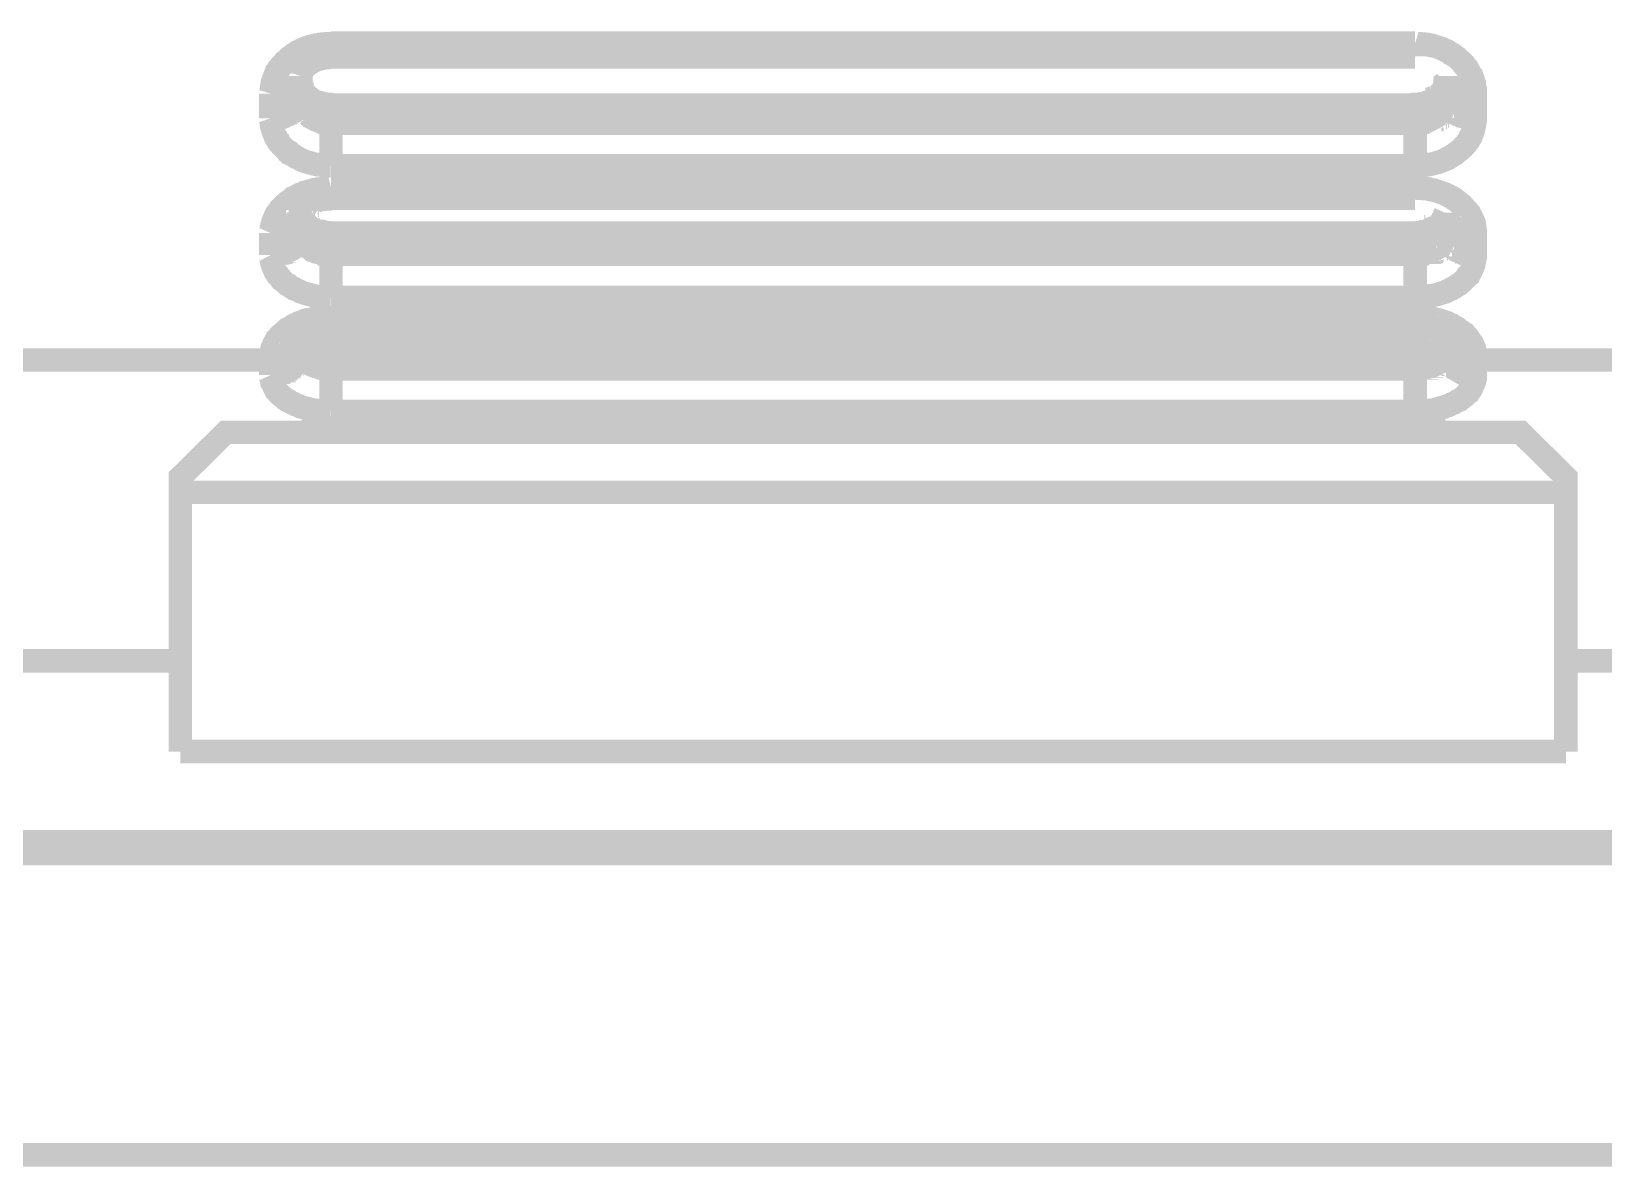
# Model space of a CAD drawing. Extents: x 0.54 to 10.46, y 0.74 to 7.76.
# Drawn here: x 2.2734 to 2.4596, y 4.5209 to 4.6554 of the extents above; entities that cross this region are included whole.
import ezdxf

# ---------------------------------------------------------------- set-up
doc = ezdxf.new("R2010")
doc.units = 0
doc.layers.get('0').update_dxf_attribs({"linetype": 'CONTINUOUS'})

msp = doc.modelspace()

# ---------------------------------------------------------------- linework, layer by layer
at = {"color": 0, "const_width": 0.00278}
for points in [[(2.30171, 4.648), (2.30176, 4.64817), (2.30176, 4.64833), (2.30181, 4.64849), (2.30181, 4.64865), (2.30186, 4.64882), (2.30186, 4.64899), (2.30192, 4.64914), (2.30192, 4.64931), (2.30203, 4.64963), (2.30208, 4.64974), (2.30225, 4.65022), (2.30236, 4.65039), (2.3024, 4.65056), (2.30251, 4.65067), (2.30263, 4.65082), (2.30268, 4.65099), (2.30279, 4.6511), (2.3029, 4.65126), (2.30328, 4.65164), (2.30339, 4.65181), (2.30354, 4.65192), (2.30393, 4.65229), (2.30425, 4.6525), (2.30436, 4.65261), (2.30485, 4.65294), (2.30501, 4.653), (2.30518, 4.6531), (2.30539, 4.65321), (2.30572, 4.65332), (2.30593, 4.65343), (2.3061, 4.65349), (2.30632, 4.65354), (2.30647, 4.6536), (2.30669, 4.65365), (2.30686, 4.65369), (2.30707, 4.65375), (2.30724, 4.65375), (2.30746, 4.65381), (2.30767, 4.65381), (2.30783, 4.65386), (2.30826, 4.65386), (2.30843, 4.65392), (2.30886, 4.65392)], [(2.30886, 4.65397), (2.43728, 4.65397)], [(2.30886, 4.65235), (2.30886, 4.65272), (2.30886, 4.65272), (2.30886, 4.65278), (2.30886, 4.65278), (2.30886, 4.65369), (2.30886, 4.65369), (2.30886, 4.65381), (2.30886, 4.65381), (2.30886, 4.65392)], [(2.43728, 4.65397), (2.43744, 4.65392), (2.43782, 4.65392), (2.43799, 4.65386), (2.43832, 4.65386), (2.43847, 4.65381), (2.43869, 4.65381), (2.43886, 4.65375), (2.43901, 4.65375), (2.43918, 4.65369), (2.43935, 4.65369), (2.44049, 4.65332), (2.44065, 4.65321), (2.44097, 4.6531), (2.44108, 4.653), (2.44125, 4.65294), (2.4414, 4.65283), (2.44151, 4.65272), (2.44168, 4.65267), (2.44185, 4.65256), (2.44194, 4.65246), (2.44206, 4.6524), (2.44222, 4.65229), (2.44265, 4.65186), (2.44282, 4.65175), (2.44303, 4.65153), (2.44308, 4.65136), (2.44342, 4.65104), (2.44347, 4.65088), (2.44358, 4.65076), (2.44362, 4.65067), (2.44374, 4.6505), (2.44379, 4.65039), (2.44385, 4.65022), (2.44396, 4.65012), (2.44401, 4.64996), (2.44407, 4.64985), (2.44413, 4.64968), (2.44417, 4.64958), (2.44422, 4.64942), (2.44422, 4.64925), (2.44428, 4.64914), (2.44428, 4.64899), (2.44433, 4.64887), (2.44433, 4.64854), (2.44439, 4.64844), (2.44439, 4.648)], [(2.43728, 4.6524), (2.43728, 4.65397)], [(2.30528, 4.65007), (2.3055, 4.65076), (2.30604, 4.65136), (2.30692, 4.65192), (2.30811, 4.65224), (2.30886, 4.65229)], [(2.30881, 4.65235), (2.43728, 4.65235)], [(2.30528, 4.65007), (2.30528, 4.6499), (2.30524, 4.6499), (2.30524, 4.64979), (2.30524, 4.64979), (2.30524, 4.64979), (2.30518, 4.64963), (2.30518, 4.64963), (2.30518, 4.64963), (2.30518, 4.64953), (2.30518, 4.64953), (2.30512, 4.64942), (2.30507, 4.64942), (2.30501, 4.64925), (2.30501, 4.64925), (2.30496, 4.64914), (2.3049, 4.64914), (2.30485, 4.64903), (2.30485, 4.64903), (2.30479, 4.64903), (2.30469, 4.64893), (2.30469, 4.64893), (2.30458, 4.64882), (2.30447, 4.64876), (2.30436, 4.64865), (2.30414, 4.64854), (2.3041, 4.64849), (2.30387, 4.64839), (2.30382, 4.64839), (2.3036, 4.64828), (2.3035, 4.64828), (2.30339, 4.64822), (2.30328, 4.64822), (2.30322, 4.64817), (2.30311, 4.64817), (2.30296, 4.64811), (2.3029, 4.64811), (2.30279, 4.64806), (2.30251, 4.64806), (2.3024, 4.648), (2.30171, 4.648)], [(2.30528, 4.65007), (2.30528, 4.64725)], [(2.30886, 4.64665), (2.30875, 4.64665), (2.30865, 4.64671), (2.30838, 4.64671), (2.30826, 4.64675), (2.308, 4.64675), (2.30789, 4.64681), (2.30772, 4.64681), (2.30761, 4.64686), (2.30751, 4.64686), (2.30746, 4.64692), (2.30735, 4.64692), (2.30724, 4.64697), (2.30718, 4.64697), (2.30697, 4.64708), (2.30692, 4.64708), (2.30686, 4.64714), (2.30675, 4.64719), (2.30669, 4.64725), (2.30658, 4.64729), (2.30653, 4.64735), (2.30643, 4.6474), (2.30638, 4.64746), (2.30632, 4.64751), (2.30621, 4.64757), (2.30621, 4.64757), (2.30615, 4.64763), (2.3061, 4.64768), (2.3061, 4.64768), (2.30599, 4.64779), (2.30593, 4.64785), (2.30587, 4.64789), (2.30587, 4.64789), (2.30583, 4.64794), (2.30578, 4.64806), (2.30578, 4.64806), (2.30567, 4.64817), (2.30561, 4.64822), (2.30556, 4.64833), (2.30556, 4.64833), (2.30556, 4.64833), (2.3055, 4.64849), (2.3055, 4.64849), (2.30544, 4.64854), (2.30544, 4.6486), (2.30539, 4.64871), (2.30539, 4.64876), (2.30533, 4.64882), (2.30533, 4.64914), (2.30528, 4.64925), (2.30528, 4.64936)], [(2.43728, 4.64665), (2.43739, 4.64665), (2.43744, 4.64671), (2.43778, 4.64671), (2.43787, 4.64675), (2.43815, 4.64675), (2.43826, 4.64681), (2.43842, 4.64681), (2.43853, 4.64686), (2.43864, 4.64686), (2.43869, 4.64692), (2.43881, 4.64692), (2.43892, 4.64697), (2.43896, 4.64697), (2.43907, 4.64703), (2.43913, 4.64708), (2.43924, 4.64708), (2.43929, 4.64714), (2.4394, 4.64719), (2.43946, 4.64725), (2.43956, 4.64729), (2.43967, 4.6474), (2.43978, 4.64746), (2.43989, 4.64757), (2.43989, 4.64763), (2.44006, 4.64768), (2.44006, 4.64768), (2.44015, 4.64779), (2.44015, 4.64785), (2.44026, 4.64789), (2.44026, 4.64789), (2.44026, 4.64794), (2.44038, 4.64806), (2.44038, 4.64806), (2.44049, 4.64817), (2.44049, 4.64822), (2.44054, 4.64833), (2.44054, 4.64833), (2.44054, 4.64839), (2.44065, 4.64849), (2.44065, 4.64849), (2.44065, 4.64854), (2.44069, 4.6486), (2.44075, 4.64871), (2.44075, 4.64882), (2.44081, 4.64893), (2.44081, 4.64931), (2.44086, 4.64936)], [(2.44086, 4.64725), (2.44086, 4.65007)], [(2.44439, 4.648), (2.44379, 4.648), (2.44374, 4.64806), (2.44347, 4.64806), (2.44336, 4.64811), (2.44319, 4.64811), (2.44314, 4.64817), (2.44299, 4.64817), (2.44287, 4.64822), (2.44271, 4.64822), (2.44265, 4.64828), (2.4426, 4.64828), (2.44249, 4.64833), (2.44243, 4.64833), (2.44233, 4.64839), (2.44233, 4.64839), (2.44222, 4.64844), (2.44222, 4.64844), (2.44217, 4.64849), (2.44206, 4.64849), (2.44206, 4.64849), (2.442, 4.64854), (2.44194, 4.64854), (2.44194, 4.64854), (2.44189, 4.6486), (2.44185, 4.64865), (2.44185, 4.64865), (2.44185, 4.64865), (2.44168, 4.64871), (2.44168, 4.64871), (2.44162, 4.64876), (2.44157, 4.64882), (2.44157, 4.64882), (2.44157, 4.64882), (2.44151, 4.64887), (2.44151, 4.64887), (2.44146, 4.64893), (2.4414, 4.64899), (2.4414, 4.64899), (2.4414, 4.64899), (2.44129, 4.64903), (2.44129, 4.64903), (2.44125, 4.64914), (2.44125, 4.64914), (2.44114, 4.64925), (2.44114, 4.64925), (2.44108, 4.64931), (2.44103, 4.64936), (2.44103, 4.64942), (2.44103, 4.64942), (2.44097, 4.64947), (2.44097, 4.64953), (2.44097, 4.64953), (2.44092, 4.64958), (2.44092, 4.64958), (2.44092, 4.64968), (2.44092, 4.64968), (2.44092, 4.64968), (2.44086, 4.64979), (2.44086, 4.64979), (2.44086, 4.6499), (2.44086, 4.6499), (2.44086, 4.65001), (2.44086, 4.65001)], [(2.30171, 4.64507), (2.30171, 4.648)], [(2.30528, 4.64725), (2.30528, 4.64725), (2.30528, 4.64714), (2.30528, 4.64714), (2.30528, 4.64714), (2.30528, 4.64703), (2.30528, 4.64703), (2.30524, 4.64703), (2.30524, 4.64692), (2.30524, 4.64692), (2.30524, 4.64692), (2.30524, 4.64681), (2.30524, 4.64681), (2.30518, 4.64681), (2.30518, 4.64671), (2.30518, 4.64671), (2.30518, 4.64671), (2.30512, 4.6466), (2.30512, 4.6466), (2.30512, 4.6466), (2.30507, 4.64654), (2.30507, 4.64654), (2.30507, 4.64654), (2.30501, 4.64643), (2.30501, 4.64643), (2.3049, 4.64621), (2.3049, 4.64621), (2.30479, 4.64615), (2.30479, 4.64615), (2.30474, 4.64615), (2.30469, 4.64606), (2.30469, 4.64606), (2.30464, 4.64606), (2.30458, 4.64594), (2.30458, 4.64594), (2.30447, 4.64589), (2.30442, 4.64589), (2.30436, 4.64578), (2.30436, 4.64578), (2.30436, 4.64578), (2.30425, 4.64572), (2.30425, 4.64572), (2.30419, 4.64572), (2.30414, 4.64567), (2.30414, 4.64567), (2.30399, 4.64556), (2.30399, 4.64556), (2.30387, 4.64551), (2.30387, 4.64551), (2.30382, 4.64551), (2.30371, 4.64546), (2.30371, 4.64546), (2.30365, 4.64546), (2.30354, 4.6454), (2.3035, 4.6454), (2.30339, 4.64535), (2.30333, 4.64535), (2.30328, 4.64529), (2.30317, 4.64529), (2.30311, 4.64524), (2.30296, 4.64524), (2.30285, 4.64518), (2.30263, 4.64518), (2.30251, 4.64513), (2.30181, 4.64513), (2.30171, 4.64507)], [(2.30528, 4.64725), (2.30528, 4.64697), (2.30533, 4.64686), (2.30533, 4.64675), (2.30533, 4.64675), (2.30539, 4.64665), (2.30539, 4.64665), (2.30539, 4.64665), (2.30544, 4.64649), (2.30544, 4.64649), (2.30544, 4.64649), (2.30544, 4.64638), (2.30544, 4.64638), (2.30544, 4.64638), (2.3055, 4.64626), (2.3055, 4.64626), (2.3055, 4.64626), (2.30556, 4.64615), (2.30556, 4.64615), (2.30556, 4.64615), (2.30561, 4.64606), (2.30561, 4.64606), (2.30561, 4.64606), (2.30572, 4.64594), (2.30572, 4.64594), (2.30572, 4.64594), (2.30578, 4.64583), (2.30578, 4.64583), (2.30578, 4.64583), (2.30587, 4.64572), (2.30587, 4.64572), (2.30587, 4.64572), (2.30593, 4.64567), (2.30593, 4.64567), (2.30593, 4.64567), (2.30604, 4.64556), (2.30604, 4.64556), (2.30604, 4.64556), (2.30615, 4.64546), (2.30615, 4.64546), (2.30615, 4.64546), (2.30626, 4.64535), (2.30626, 4.64535), (2.30626, 4.64535), (2.30638, 4.64529), (2.30638, 4.64529), (2.30638, 4.64529), (2.30647, 4.64518), (2.30647, 4.64518), (2.30647, 4.64518), (2.30658, 4.64513), (2.30658, 4.64513), (2.30658, 4.64513), (2.30669, 4.64507), (2.30669, 4.64507), (2.30669, 4.64507), (2.30686, 4.64497), (2.30686, 4.64497), (2.30686, 4.64497), (2.30697, 4.64492), (2.30697, 4.64492), (2.30697, 4.64492), (2.30707, 4.64486), (2.30707, 4.64486), (2.30724, 4.64481), (2.30724, 4.64481), (2.30735, 4.64475), (2.30735, 4.64475), (2.30735, 4.64475), (2.30751, 4.64469), (2.30751, 4.64469), (2.30757, 4.64469), (2.30767, 4.64464), (2.30783, 4.64464), (2.30789, 4.64458), (2.30811, 4.64458), (2.30817, 4.64453), (2.30865, 4.64453), (2.30871, 4.64447), (2.30886, 4.64447)], [(2.43728, 4.64447), (2.4375, 4.64447), (2.43761, 4.64453), (2.43804, 4.64453), (2.4381, 4.64458), (2.43826, 4.64458), (2.43832, 4.64464), (2.43847, 4.64464), (2.43853, 4.64469), (2.43864, 4.64469), (2.43864, 4.64469), (2.43875, 4.64475), (2.43875, 4.64475), (2.43875, 4.64475), (2.43892, 4.64481), (2.43892, 4.64481), (2.43892, 4.64481), (2.43901, 4.64486), (2.43901, 4.64486), (2.43901, 4.64492), (2.43918, 4.64492), (2.43918, 4.64492), (2.43918, 4.64497), (2.43929, 4.64497), (2.43929, 4.64497), (2.43929, 4.64501), (2.43946, 4.64507), (2.43946, 4.64507), (2.43946, 4.64507), (2.43956, 4.64513), (2.43956, 4.64513), (2.43956, 4.64518), (2.43967, 4.64518), (2.43967, 4.64518), (2.43967, 4.64524), (2.43978, 4.64529), (2.43978, 4.64529), (2.43978, 4.64535), (2.43989, 4.64535), (2.43989, 4.64535), (2.43989, 4.6454), (2.44, 4.64546), (2.44, 4.64546), (2.44011, 4.64556), (2.44015, 4.64567), (2.44015, 4.64567), (2.44026, 4.64572), (2.44026, 4.64572), (2.44026, 4.64578), (2.44038, 4.64583), (2.44038, 4.64583), (2.44038, 4.64583), (2.44043, 4.64594), (2.44043, 4.64594), (2.44049, 4.64606), (2.44049, 4.64611), (2.4406, 4.64615), (2.4406, 4.64615), (2.44065, 4.64626), (2.44065, 4.64626), (2.44069, 4.64638), (2.44069, 4.64638), (2.44069, 4.64638), (2.44069, 4.64649), (2.44069, 4.64649), (2.44075, 4.64665), (2.44075, 4.64665), (2.44081, 4.64675), (2.44081, 4.64675), (2.44081, 4.64675), (2.44081, 4.64686), (2.44081, 4.64686), (2.44081, 4.64686), (2.44081, 4.64697), (2.44081, 4.64697), (2.44081, 4.64703), (2.44081, 4.64714), (2.44081, 4.64714), (2.44081, 4.64719), (2.44086, 4.64725), (2.44086, 4.64725)], [(2.44439, 4.64513), (2.44385, 4.64513), (2.44374, 4.64518), (2.44347, 4.64518), (2.44336, 4.64524), (2.44314, 4.64524), (2.44303, 4.64529), (2.44293, 4.64529), (2.44282, 4.64535), (2.44271, 4.64535), (2.44265, 4.6454), (2.44254, 4.6454), (2.44222, 4.64556), (2.44217, 4.64556), (2.44194, 4.64567), (2.44185, 4.64578), (2.44162, 4.64589), (2.44157, 4.64594), (2.44151, 4.646), (2.44146, 4.64606), (2.44146, 4.64606), (2.4414, 4.64611), (2.44129, 4.64615), (2.44129, 4.64615), (2.44119, 4.64632), (2.44114, 4.64638), (2.44114, 4.64643), (2.44114, 4.64643), (2.44108, 4.64649), (2.44103, 4.64654), (2.44103, 4.64654), (2.44103, 4.64654), (2.44097, 4.64671), (2.44097, 4.64671), (2.44092, 4.64681), (2.44092, 4.64686), (2.44092, 4.64697), (2.44092, 4.64697), (2.44086, 4.64708), (2.44086, 4.64714), (2.44086, 4.64725), (2.44086, 4.64725)], [(2.44439, 4.648), (2.44439, 4.64507)], [(2.30886, 4.64665), (2.43728, 4.64665)], [(2.30886, 4.64665), (2.30886, 4.64447)], [(2.43728, 4.64665), (2.43728, 4.64447)], [(2.30881, 4.63943), (2.30843, 4.63943), (2.30821, 4.63949), (2.30783, 4.63949), (2.30761, 4.63954), (2.30746, 4.63954), (2.30724, 4.6396), (2.30707, 4.6396), (2.30686, 4.63965), (2.30669, 4.63971), (2.30647, 4.63976), (2.30632, 4.63981), (2.3061, 4.63986), (2.30593, 4.63992), (2.30572, 4.63997), (2.30556, 4.64003), (2.30539, 4.64014), (2.30524, 4.64019), (2.3049, 4.6404), (2.30469, 4.64046), (2.30453, 4.64057), (2.30442, 4.64068), (2.30425, 4.64074), (2.3041, 4.6409), (2.30393, 4.64094), (2.30382, 4.64111), (2.30365, 4.64117), (2.30354, 4.64133), (2.30339, 4.64144), (2.3029, 4.64193), (2.30279, 4.64208), (2.30268, 4.64219), (2.30263, 4.64236), (2.30251, 4.64247), (2.3024, 4.64264), (2.30236, 4.64279), (2.30225, 4.6429), (2.30208, 4.64339), (2.30203, 4.6435), (2.30186, 4.64399), (2.30186, 4.64415), (2.30181, 4.64432), (2.30181, 4.64464), (2.30176, 4.64475), (2.30176, 4.64492), (2.30171, 4.64507)], [(2.30881, 4.63943), (2.30881, 4.6404), (2.30886, 4.64051), (2.30886, 4.64442)], [(2.30886, 4.64447), (2.43728, 4.64447)], [(2.44439, 4.64513), (2.44439, 4.64481), (2.44433, 4.64464), (2.44433, 4.64447), (2.44428, 4.64432), (2.44428, 4.64415), (2.44422, 4.64399), (2.44422, 4.64382), (2.44413, 4.6435), (2.44407, 4.64339), (2.4439, 4.6429), (2.44379, 4.64279), (2.44374, 4.64264), (2.44362, 4.64247), (2.44358, 4.64236), (2.44342, 4.64219), (2.44336, 4.64208), (2.44325, 4.64193), (2.44314, 4.64182), (2.44299, 4.64171), (2.44287, 4.64154), (2.44276, 4.64144), (2.4426, 4.64133), (2.44249, 4.64122), (2.44233, 4.64111), (2.44206, 4.64085), (2.44189, 4.64079), (2.44125, 4.64035), (2.44108, 4.64031), (2.44092, 4.64019), (2.4406, 4.64008), (2.44038, 4.63997), (2.44006, 4.63986), (2.43983, 4.63981), (2.43967, 4.63976), (2.43946, 4.63971), (2.43929, 4.63965), (2.43907, 4.6396), (2.43892, 4.6396), (2.43869, 4.63954), (2.43847, 4.63954), (2.43832, 4.63949), (2.43787, 4.63949), (2.43772, 4.63943), (2.43728, 4.63943)], [(2.43728, 4.63943), (2.43728, 4.64442)], [(2.43728, 4.63943), (2.30886, 4.63943)], [(2.30171, 4.63146), (2.30176, 4.63157), (2.30176, 4.63172), (2.30181, 4.63189), (2.30181, 4.63206), (2.30186, 4.63217), (2.30186, 4.63232), (2.30192, 4.63249), (2.30192, 4.6326), (2.30203, 4.63292), (2.30208, 4.63303), (2.30214, 4.63319), (2.30219, 4.63331), (2.30225, 4.63346), (2.30236, 4.63363), (2.3024, 4.63374), (2.30251, 4.63385), (2.30263, 4.634), (2.30268, 4.63411), (2.30279, 4.63428), (2.3029, 4.63439), (2.30306, 4.6345), (2.30317, 4.63465), (2.30339, 4.63488), (2.30354, 4.63499), (2.30365, 4.6351), (2.30382, 4.63519), (2.30393, 4.63531), (2.30425, 4.63553), (2.30436, 4.63564), (2.30453, 4.63569), (2.30485, 4.6359), (2.30501, 4.63596), (2.30518, 4.63607), (2.30539, 4.63612), (2.30556, 4.63618), (2.30572, 4.63629), (2.30593, 4.63633), (2.3061, 4.63639), (2.30632, 4.63644), (2.30647, 4.6365), (2.30669, 4.63656), (2.30686, 4.63661), (2.30707, 4.63661), (2.30724, 4.63667), (2.30746, 4.63667), (2.30767, 4.63672), (2.30783, 4.63672), (2.30806, 4.63678), (2.30865, 4.63678), (2.30886, 4.63683)], [(2.30886, 4.63683), (2.43728, 4.63683)], [(2.30886, 4.63558), (2.30886, 4.63574), (2.30886, 4.63574), (2.30886, 4.63585), (2.30886, 4.63585), (2.30886, 4.63667), (2.30886, 4.63667), (2.30886, 4.63672), (2.30886, 4.63672), (2.30886, 4.63683)], [(2.43728, 4.63683), (2.43744, 4.63683), (2.43761, 4.63678), (2.43815, 4.63678), (2.43832, 4.63672), (2.43869, 4.63672), (2.43886, 4.63667), (2.43901, 4.63667), (2.43935, 4.63656), (2.43951, 4.63656), (2.44081, 4.63612), (2.44097, 4.63601), (2.44108, 4.63596), (2.44125, 4.6359), (2.4414, 4.63579), (2.44151, 4.63574), (2.44168, 4.63569), (2.44185, 4.63558), (2.44194, 4.63547), (2.44206, 4.63542), (2.44222, 4.63531), (2.44243, 4.6351), (2.44254, 4.63504), (2.44265, 4.63493), (2.44282, 4.63482), (2.44303, 4.6346), (2.44308, 4.6345), (2.44342, 4.63417), (2.44347, 4.63406), (2.44358, 4.63396), (2.44362, 4.63385), (2.44374, 4.63374), (2.44379, 4.63357), (2.44385, 4.63346), (2.44396, 4.63336), (2.44407, 4.63314), (2.44413, 4.63297), (2.44422, 4.63276), (2.44422, 4.6326), (2.44428, 4.63249), (2.44428, 4.63238), (2.44433, 4.63222), (2.44433, 4.632), (2.44439, 4.63183), (2.44439, 4.63146)], [(2.43728, 4.63564), (2.43728, 4.63558), (2.43728, 4.63683)], [(2.30528, 4.6339), (2.30528, 4.63411), (2.30528, 4.63411), (2.30528, 4.63417), (2.30528, 4.63417), (2.30528, 4.63417), (2.30539, 4.63417), (2.30539, 4.63417), (2.30539, 4.63417), (2.30544, 4.63422), (2.30544, 4.63422), (2.30544, 4.63428), (2.30556, 4.63433), (2.30556, 4.63433), (2.30556, 4.63439), (2.30561, 4.63444), (2.30561, 4.63444), (2.30572, 4.6345), (2.30593, 4.63471), (2.30593, 4.63476), (2.30604, 4.63476), (2.30604, 4.63476), (2.30604, 4.63482), (2.30615, 4.63488), (2.30615, 4.63488), (2.30615, 4.63493), (2.30632, 4.63499), (2.30632, 4.63499), (2.30638, 4.63499), (2.30647, 4.63504), (2.30653, 4.6351), (2.30664, 4.6351), (2.30669, 4.63514), (2.30681, 4.63519), (2.30686, 4.63519), (2.30707, 4.63531), (2.30718, 4.63531), (2.30729, 4.63536), (2.30735, 4.63536), (2.30746, 4.63542), (2.30757, 4.63542), (2.30767, 4.63547), (2.30789, 4.63547), (2.308, 4.63553), (2.30865, 4.63553), (2.30875, 4.63558), (2.30886, 4.63558)], [(2.30881, 4.63558), (2.43728, 4.63558)], [(2.30528, 4.6339), (2.30528, 4.63374), (2.30524, 4.63363), (2.30524, 4.63346), (2.30518, 4.6334), (2.30518, 4.63325), (2.30512, 4.63319), (2.30512, 4.63308), (2.30501, 4.63297), (2.30496, 4.63286), (2.30496, 4.63282), (2.3049, 4.63282), (2.30485, 4.63265), (2.30485, 4.63265), (2.30479, 4.63265), (2.30469, 4.63254), (2.30469, 4.63254), (2.30464, 4.63254), (2.30458, 4.63238), (2.30458, 4.63238), (2.30447, 4.63232), (2.30436, 4.63222), (2.30414, 4.63211), (2.3041, 4.63206), (2.30387, 4.63194), (2.30382, 4.63189), (2.3036, 4.63178), (2.3035, 4.63178), (2.30328, 4.63167), (2.30322, 4.63167), (2.30311, 4.63162), (2.30296, 4.63162), (2.3029, 4.63157), (2.30268, 4.63157), (2.30251, 4.63151), (2.30219, 4.63151), (2.30208, 4.63146), (2.30171, 4.63146)], [(2.30528, 4.6339), (2.30528, 4.6314)], [(2.30886, 4.63146), (2.3086, 4.63146), (2.30849, 4.63151), (2.30811, 4.63151), (2.308, 4.63157), (2.30778, 4.63157), (2.30772, 4.63162), (2.30751, 4.63162), (2.30746, 4.63167), (2.30735, 4.63167), (2.30724, 4.63172), (2.30718, 4.63172), (2.30697, 4.63183), (2.30692, 4.63183), (2.30686, 4.63189), (2.30675, 4.63194), (2.30669, 4.63194), (2.30658, 4.632), (2.30653, 4.63206), (2.30643, 4.63211), (2.30638, 4.63217), (2.30632, 4.63222), (2.30621, 4.63222), (2.30621, 4.63222), (2.30615, 4.63226), (2.3061, 4.63232), (2.3061, 4.63232), (2.30599, 4.63243), (2.30593, 4.63249), (2.30587, 4.6326), (2.30587, 4.6326), (2.30587, 4.6326), (2.30578, 4.63271), (2.30578, 4.63271), (2.30567, 4.63282), (2.30561, 4.63286), (2.30556, 4.63292), (2.30556, 4.63292), (2.30556, 4.63292), (2.3055, 4.63308), (2.3055, 4.63308), (2.30544, 4.63314), (2.30544, 4.63319), (2.30544, 4.63319), (2.30539, 4.63331), (2.30533, 4.63336), (2.30533, 4.63346), (2.30533, 4.63346), (2.30533, 4.63357), (2.30528, 4.63374), (2.30528, 4.63374), (2.30528, 4.63385), (2.30528, 4.63385)], [(2.43728, 4.63146), (2.43756, 4.63146), (2.43767, 4.63151), (2.43804, 4.63151), (2.43815, 4.63157), (2.43838, 4.63157), (2.43842, 4.63162), (2.43864, 4.63162), (2.43869, 4.63167), (2.43881, 4.63167), (2.43892, 4.63172), (2.43896, 4.63172), (2.43907, 4.63178), (2.43913, 4.63183), (2.43924, 4.63183), (2.43929, 4.63189), (2.4394, 4.63194), (2.43946, 4.63194), (2.43956, 4.632), (2.43967, 4.63211), (2.43978, 4.63217), (2.43978, 4.63222), (2.43989, 4.63222), (2.43989, 4.63222), (2.43989, 4.63226), (2.44006, 4.63232), (2.44006, 4.63232), (2.44015, 4.63243), (2.44015, 4.63249), (2.44026, 4.6326), (2.44026, 4.6326), (2.44026, 4.6326), (2.44038, 4.63271), (2.44038, 4.63271), (2.44049, 4.63282), (2.44054, 4.63292), (2.44054, 4.63297), (2.44065, 4.63308), (2.44065, 4.63308), (2.44065, 4.63308), (2.44069, 4.63319), (2.44069, 4.63319), (2.44069, 4.63325), (2.44075, 4.63331), (2.44075, 4.63331), (2.44081, 4.63346), (2.44081, 4.63374), (2.44081, 4.63374), (2.44086, 4.63385), (2.44086, 4.63385)], [(2.44086, 4.6314), (2.44086, 4.6339)], [(2.44439, 4.63146), (2.44417, 4.63146), (2.44407, 4.63151), (2.44362, 4.63151), (2.44358, 4.63157), (2.44331, 4.63157), (2.44319, 4.63162), (2.44303, 4.63162), (2.44299, 4.63167), (2.44287, 4.63167), (2.44282, 4.63172), (2.44271, 4.63172), (2.4426, 4.63183), (2.44249, 4.63183), (2.44243, 4.63189), (2.44233, 4.63189), (2.44228, 4.63194), (2.44222, 4.632), (2.44222, 4.632), (2.44222, 4.632), (2.44206, 4.63206), (2.44206, 4.63206), (2.442, 4.63211), (2.44194, 4.63211), (2.44194, 4.63211), (2.44185, 4.63222), (2.44179, 4.63226), (2.44168, 4.63232), (2.44168, 4.63232), (2.44157, 4.63238), (2.44151, 4.63243), (2.44151, 4.63249), (2.44151, 4.63249), (2.44146, 4.63254), (2.4414, 4.6326), (2.4414, 4.6326), (2.44135, 4.63265), (2.44129, 4.63271), (2.44129, 4.63271), (2.44125, 4.63282), (2.44119, 4.63286), (2.44114, 4.63292), (2.44114, 4.63292), (2.44108, 4.63303), (2.44103, 4.63308), (2.44103, 4.63314), (2.44103, 4.63314), (2.44097, 4.63319), (2.44097, 4.63325), (2.44097, 4.63325), (2.44097, 4.63325), (2.44092, 4.63336), (2.44092, 4.63336), (2.44092, 4.63336), (2.44092, 4.63346), (2.44092, 4.63346), (2.44092, 4.63346), (2.44086, 4.63357), (2.44086, 4.63357), (2.44086, 4.63363), (2.44086, 4.63374), (2.44086, 4.63374), (2.44086, 4.63385)], [(2.30171, 4.62885), (2.30171, 4.63146)], [(2.30528, 4.6314), (2.30528, 4.6314), (2.30528, 4.63124), (2.30528, 4.63124), (2.30528, 4.63113), (2.30524, 4.63113), (2.30524, 4.63103), (2.30524, 4.63103), (2.30524, 4.63103), (2.30524, 4.63092), (2.30524, 4.63092), (2.30518, 4.63092), (2.30518, 4.63075), (2.30518, 4.63075), (2.30512, 4.63064), (2.30512, 4.63064), (2.30507, 4.63053), (2.30507, 4.63053), (2.30507, 4.63053), (2.30501, 4.63043), (2.30501, 4.63043), (2.30496, 4.63032), (2.3049, 4.63032), (2.3049, 4.63021), (2.3049, 4.63021), (2.30485, 4.63021), (2.30479, 4.6301), (2.30479, 4.6301), (2.30469, 4.62999), (2.30464, 4.62999), (2.30458, 4.62989), (2.30458, 4.62989), (2.30453, 4.62989), (2.30447, 4.62978), (2.30447, 4.62978), (2.30442, 4.62978), (2.30436, 4.62967), (2.30436, 4.62967), (2.30436, 4.62967), (2.30425, 4.62961), (2.30425, 4.62961), (2.30414, 4.6295), (2.30399, 4.62944), (2.30393, 4.62944), (2.30387, 4.62935), (2.30387, 4.62935), (2.30382, 4.62935), (2.30371, 4.62929), (2.30371, 4.62929), (2.30365, 4.62929), (2.30354, 4.62924), (2.3035, 4.62918), (2.30339, 4.62918), (2.30333, 4.62912), (2.30328, 4.62912), (2.30317, 4.62907), (2.30311, 4.62907), (2.303, 4.62901), (2.30285, 4.62901), (2.30274, 4.62896), (2.30263, 4.62896), (2.30251, 4.6289), (2.30208, 4.6289), (2.30197, 4.62885), (2.30171, 4.62885)], [(2.30528, 4.6314), (2.30528, 4.63124), (2.30528, 4.63124), (2.30528, 4.63113), (2.30528, 4.63113), (2.30533, 4.63103), (2.30533, 4.63103), (2.30533, 4.63097), (2.30533, 4.63097), (2.30533, 4.63097), (2.30539, 4.63086), (2.30539, 4.63086), (2.30539, 4.63086), (2.30544, 4.63069), (2.30544, 4.63069), (2.30544, 4.63069), (2.30544, 4.63064), (2.30544, 4.63064), (2.30544, 4.63064), (2.3055, 4.63053), (2.3055, 4.63053), (2.3055, 4.63053), (2.30556, 4.63043), (2.30556, 4.63043), (2.30556, 4.63043), (2.30561, 4.63032), (2.30561, 4.63032), (2.30561, 4.63032), (2.30572, 4.63021), (2.30572, 4.63021), (2.30572, 4.63021), (2.30578, 4.6301), (2.30578, 4.6301), (2.30578, 4.6301), (2.30587, 4.63004), (2.30587, 4.63004), (2.30587, 4.63004), (2.30593, 4.62993), (2.30593, 4.62993), (2.30593, 4.62993), (2.30604, 4.62989), (2.30604, 4.62989), (2.30604, 4.62989), (2.30615, 4.62978), (2.30615, 4.62978), (2.30615, 4.62978), (2.30626, 4.62972), (2.30626, 4.62972), (2.30626, 4.62972), (2.30638, 4.62967), (2.30638, 4.62967), (2.30638, 4.62967), (2.30647, 4.62956), (2.30647, 4.62956), (2.30647, 4.62956), (2.30658, 4.6295), (2.30658, 4.6295), (2.30669, 4.62939), (2.30669, 4.62939), (2.30686, 4.62935), (2.30686, 4.62935), (2.30686, 4.62935), (2.30697, 4.62929), (2.30697, 4.62929), (2.30697, 4.62929), (2.30707, 4.62924), (2.30707, 4.62924), (2.30707, 4.62924), (2.30724, 4.62924), (2.30724, 4.62924), (2.30724, 4.62924), (2.30735, 4.62918), (2.30735, 4.62918), (2.30735, 4.62918), (2.30751, 4.62912), (2.30751, 4.62912), (2.30757, 4.62912), (2.30767, 4.62907), (2.30783, 4.62907), (2.30789, 4.62901), (2.30811, 4.62901), (2.30817, 4.62896), (2.30886, 4.62896)], [(2.30886, 4.63146), (2.43728, 4.63146)], [(2.30886, 4.63146), (2.30886, 4.62896)], [(2.43728, 4.63146), (2.43728, 4.62896)], [(2.43728, 4.62896), (2.43793, 4.62896), (2.43804, 4.62901), (2.43826, 4.62901), (2.43832, 4.62907), (2.43853, 4.62907), (2.43864, 4.62912), (2.43864, 4.62912), (2.43875, 4.62918), (2.43875, 4.62918), (2.43875, 4.62918), (2.43892, 4.62918), (2.43892, 4.62918), (2.43892, 4.62924), (2.43901, 4.62924), (2.43901, 4.62924), (2.43901, 4.62929), (2.43918, 4.62929), (2.43918, 4.62929), (2.43918, 4.62935), (2.43929, 4.62935), (2.43929, 4.62935), (2.43929, 4.62939), (2.43946, 4.62944), (2.43946, 4.62944), (2.43956, 4.6295), (2.43956, 4.6295), (2.43967, 4.62956), (2.43967, 4.62956), (2.43967, 4.62961), (2.43978, 4.62961), (2.43978, 4.62961), (2.43978, 4.62967), (2.43989, 4.62972), (2.43989, 4.62972), (2.43989, 4.62972), (2.44, 4.62978), (2.44, 4.62978), (2.44, 4.62983), (2.44011, 4.62989), (2.44011, 4.62989), (2.44015, 4.62993), (2.44015, 4.62999), (2.44026, 4.63004), (2.44026, 4.63004), (2.44026, 4.6301), (2.44038, 4.6301), (2.44038, 4.6301), (2.44038, 4.6301), (2.44043, 4.63021), (2.44043, 4.63021), (2.44049, 4.63032), (2.44049, 4.63037), (2.4406, 4.63043), (2.4406, 4.63043), (2.4406, 4.63043), (2.44065, 4.63053), (2.44065, 4.63053), (2.44065, 4.63053), (2.44069, 4.63064), (2.44069, 4.63064), (2.44069, 4.63064), (2.44069, 4.63069), (2.44069, 4.63069), (2.44075, 4.63081), (2.44075, 4.63081), (2.44081, 4.63092), (2.44081, 4.63092), (2.44081, 4.63092), (2.44081, 4.63103), (2.44081, 4.63103), (2.44081, 4.63103), (2.44081, 4.63113), (2.44081, 4.63113), (2.44081, 4.63113), (2.44081, 4.63124), (2.44081, 4.63124), (2.44081, 4.63129), (2.44086, 4.63135), (2.44086, 4.63135)], [(2.44439, 4.62885), (2.44428, 4.6289), (2.44385, 4.6289), (2.44374, 4.62896), (2.44347, 4.62896), (2.44336, 4.62901), (2.44314, 4.62901), (2.44303, 4.62907), (2.44293, 4.62907), (2.44271, 4.62918), (2.44265, 4.62924), (2.44254, 4.62924), (2.44222, 4.62939), (2.44217, 4.62944), (2.44194, 4.62956), (2.44185, 4.62967), (2.44162, 4.62978), (2.44157, 4.62989), (2.44146, 4.62999), (2.4414, 4.63004), (2.44129, 4.6301), (2.44129, 4.6301), (2.44125, 4.63015), (2.44119, 4.63026), (2.44119, 4.63026), (2.44114, 4.63037), (2.44114, 4.63043), (2.44108, 4.63049), (2.44103, 4.63058), (2.44103, 4.63064), (2.44097, 4.63069), (2.44097, 4.63081), (2.44092, 4.63086), (2.44092, 4.63108), (2.44086, 4.63113), (2.44086, 4.63135)], [(2.44439, 4.63146), (2.44439, 4.62885)], [(2.30881, 4.62386), (2.30806, 4.62386), (2.30783, 4.62392), (2.30746, 4.62392), (2.30724, 4.62397), (2.30707, 4.62397), (2.30686, 4.62403), (2.30669, 4.62408), (2.30647, 4.62414), (2.30632, 4.62418), (2.3061, 4.62424), (2.30593, 4.62429), (2.30572, 4.62435), (2.30524, 4.62451), (2.30507, 4.62462), (2.3049, 4.62468), (2.30469, 4.62478), (2.30453, 4.62483), (2.30442, 4.62494), (2.30425, 4.625), (2.30393, 4.62522), (2.30382, 4.62532), (2.30365, 4.62538), (2.30354, 4.62549), (2.30339, 4.6256), (2.30317, 4.62582), (2.303, 4.62592), (2.3029, 4.62608), (2.30268, 4.62631), (2.30263, 4.62642), (2.30251, 4.62651), (2.3024, 4.62668), (2.30236, 4.62679), (2.30225, 4.6269), (2.30219, 4.62706), (2.30214, 4.62717), (2.30208, 4.62733), (2.30203, 4.62744), (2.30197, 4.62761), (2.30192, 4.62771), (2.30186, 4.62788), (2.30186, 4.62799), (2.30181, 4.62815), (2.30181, 4.62842), (2.30176, 4.62858), (2.30176, 4.62875), (2.30171, 4.62885)], [(2.30881, 4.62386), (2.30881, 4.62386), (2.30881, 4.62397), (2.30881, 4.62397), (2.30881, 4.62472), (2.30886, 4.62483), (2.30886, 4.62896)], [(2.30886, 4.62896), (2.43728, 4.62896)], [(2.44439, 4.62885), (2.44439, 4.62858), (2.44433, 4.62842), (2.44433, 4.62831), (2.44428, 4.62815), (2.44428, 4.62804), (2.44422, 4.62788), (2.44422, 4.62771), (2.44413, 4.6275), (2.44401, 4.62717), (2.4439, 4.62696), (2.44379, 4.62679), (2.44374, 4.62668), (2.44362, 4.62657), (2.44358, 4.62642), (2.44342, 4.62631), (2.44336, 4.62619), (2.44276, 4.6256), (2.4426, 4.62549), (2.44249, 4.62538), (2.44233, 4.62532), (2.44217, 4.62522), (2.44206, 4.62511), (2.44189, 4.625), (2.44174, 4.62494), (2.44157, 4.62483), (2.4414, 4.62478), (2.44125, 4.62468), (2.44108, 4.62462), (2.44092, 4.62451), (2.4406, 4.6244), (2.44038, 4.62435), (2.44006, 4.62424), (2.43983, 4.62418), (2.43967, 4.62414), (2.43946, 4.62408), (2.43929, 4.62403), (2.43907, 4.62403), (2.43892, 4.62397), (2.43869, 4.62392), (2.43832, 4.62392), (2.4381, 4.62386), (2.43728, 4.62386)], [(2.43728, 4.62386), (2.43728, 4.62847), (2.43728, 4.62847), (2.43728, 4.62858), (2.43728, 4.62858), (2.43728, 4.62885)], [(2.43728, 4.62386), (2.30886, 4.62386)], [(2.30171, 4.61686), (2.30176, 4.61697), (2.30176, 4.61714), (2.30181, 4.61724), (2.30181, 4.61735), (2.30186, 4.61751), (2.30186, 4.61762), (2.30192, 4.61774), (2.30192, 4.61789), (2.30203, 4.61811), (2.30208, 4.61828), (2.30225, 4.6186), (2.30236, 4.61876), (2.3024, 4.61887), (2.30263, 4.61908), (2.30268, 4.61919), (2.3029, 4.61942), (2.30306, 4.61951), (2.30339, 4.61985), (2.30354, 4.61996), (2.30365, 4.62007), (2.30382, 4.62011), (2.30393, 4.62022), (2.3041, 4.62033), (2.30425, 4.62039), (2.30436, 4.6205), (2.30453, 4.62056), (2.30469, 4.62067), (2.30485, 4.62071), (2.30501, 4.62082), (2.30518, 4.62088), (2.30539, 4.62093), (2.30556, 4.62099), (2.30572, 4.6211), (2.30593, 4.62115), (2.3061, 4.62121), (2.30632, 4.62121), (2.30647, 4.62125), (2.30669, 4.62131), (2.30686, 4.62131), (2.30707, 4.62136), (2.30724, 4.62142), (2.30767, 4.62142), (2.30783, 4.62147), (2.30806, 4.62147), (2.30826, 4.62153), (2.30886, 4.62153)], [(2.30886, 4.62153), (2.43728, 4.62153)], [(2.30886, 4.62067), (2.30886, 4.62067), (2.30886, 4.62071), (2.30886, 4.62071), (2.30886, 4.62142), (2.30886, 4.62142), (2.30886, 4.62153), (2.30886, 4.62153)], [(2.43728, 4.62153), (2.43782, 4.62153), (2.43799, 4.62147), (2.43847, 4.62147), (2.43869, 4.62142), (2.43886, 4.62142), (2.43901, 4.62136), (2.43918, 4.62136), (2.43935, 4.62131), (2.43951, 4.62131), (2.43983, 4.62121), (2.44, 4.62121), (2.44097, 4.62088), (2.44108, 4.62076), (2.4414, 4.62067), (2.44151, 4.62061), (2.44168, 4.62056), (2.44185, 4.62044), (2.44194, 4.62039), (2.44206, 4.62028), (2.44222, 4.62022), (2.44233, 4.62011), (2.44243, 4.62007), (2.44254, 4.61996), (2.44265, 4.6199), (2.44282, 4.61979), (2.44293, 4.61968), (2.44303, 4.61963), (2.44308, 4.61951), (2.44319, 4.61942), (2.44331, 4.61936), (2.44342, 4.61925), (2.44347, 4.61914), (2.44358, 4.61903), (2.44362, 4.61893), (2.44374, 4.61882), (2.44385, 4.6186), (2.44396, 4.61849), (2.44401, 4.61838), (2.44407, 4.61833), (2.44422, 4.618), (2.44422, 4.61789), (2.44428, 4.61778), (2.44428, 4.61768), (2.44433, 4.61757), (2.44433, 4.61729), (2.44439, 4.61719), (2.44439, 4.61686)], [(2.43728, 4.62067), (2.43728, 4.62153)], [(2.30528, 4.61963), (2.30528, 4.61947), (2.30524, 4.61936), (2.30524, 4.61919), (2.30518, 4.61908), (2.30518, 4.61893), (2.30512, 4.61882), (2.30512, 4.61876), (2.30507, 4.61865), (2.30501, 4.6186), (2.30496, 4.61849), (2.30496, 4.61838), (2.3049, 4.61833), (2.30485, 4.61822), (2.30479, 4.61817), (2.30469, 4.61811), (2.30464, 4.618), (2.30458, 4.61794), (2.30447, 4.61789), (2.30442, 4.61778), (2.30436, 4.61774), (2.30414, 4.61762), (2.3041, 4.61757), (2.30387, 4.61746), (2.30382, 4.6174), (2.30328, 4.61714), (2.30322, 4.61708), (2.30311, 4.61708), (2.30296, 4.61703), (2.3029, 4.61703), (2.30279, 4.61697), (2.30251, 4.61697), (2.3024, 4.61692), (2.30208, 4.61692), (2.30197, 4.61686), (2.30171, 4.61686)], [(2.30528, 4.61947), (2.30528, 4.61947), (2.30533, 4.61951), (2.30533, 4.61951), (2.30533, 4.61957), (2.30544, 4.61963), (2.30544, 4.61963), (2.30544, 4.61963), (2.30556, 4.61968), (2.30556, 4.61968), (2.30556, 4.61968), (2.30561, 4.61974), (2.30561, 4.61974), (2.30561, 4.61979), (2.30572, 4.61985), (2.30572, 4.61985), (2.30572, 4.61985), (2.30587, 4.6199), (2.30587, 4.6199), (2.30587, 4.61996), (2.30599, 4.61996), (2.30599, 4.61996), (2.30599, 4.62001), (2.30615, 4.62007), (2.30615, 4.62007), (2.30621, 4.62011), (2.30632, 4.62011), (2.30643, 4.62022), (2.30653, 4.62022), (2.30664, 4.62028), (2.30675, 4.62028), (2.30681, 4.62033), (2.30692, 4.62033), (2.30701, 4.62039), (2.30713, 4.62039), (2.30724, 4.62044), (2.30735, 4.62044), (2.30746, 4.6205), (2.30757, 4.6205), (2.30761, 4.62056), (2.308, 4.62056), (2.30811, 4.62061), (2.30865, 4.62061), (2.30875, 4.62067), (2.31017, 4.62067)], [(2.30886, 4.61822), (2.30838, 4.61822), (2.30826, 4.61828), (2.30789, 4.61828), (2.30778, 4.61833), (2.30761, 4.61833), (2.30751, 4.61838), (2.30735, 4.61838), (2.30724, 4.61843), (2.30718, 4.61843), (2.30707, 4.61849), (2.30697, 4.61849), (2.30692, 4.61854), (2.30686, 4.61854), (2.30675, 4.6186), (2.30669, 4.61865), (2.30658, 4.61865), (2.30653, 4.61871), (2.30643, 4.61876), (2.30638, 4.61876), (2.30632, 4.61882), (2.30621, 4.61887), (2.30621, 4.61887), (2.30615, 4.61893), (2.3061, 4.61897), (2.3061, 4.61897), (2.30599, 4.61903), (2.30593, 4.61908), (2.30587, 4.61914), (2.30587, 4.61914), (2.30583, 4.61919), (2.30578, 4.61925), (2.30578, 4.61925), (2.30572, 4.61931), (2.30567, 4.61936), (2.30567, 4.61936), (2.30561, 4.61942), (2.30556, 4.61947), (2.30556, 4.61947), (2.30556, 4.61947), (2.3055, 4.61957), (2.3055, 4.61957), (2.30544, 4.61963), (2.30544, 4.61968), (2.30544, 4.61968), (2.30539, 4.61974), (2.30539, 4.61979), (2.30539, 4.61979), (2.30533, 4.61985), (2.30533, 4.6199), (2.30533, 4.6199), (2.30533, 4.6199), (2.30533, 4.62001), (2.30533, 4.62001), (2.30533, 4.62007), (2.30528, 4.62017), (2.30528, 4.62017), (2.30528, 4.62028)], [(2.30528, 4.61963), (2.30528, 4.61746)], [(2.30881, 4.62067), (2.43728, 4.62067)], [(2.43728, 4.62056), (2.43853, 4.62056), (2.43864, 4.6205), (2.43875, 4.6205), (2.43886, 4.62044), (2.43907, 4.62044), (2.43913, 4.62039), (2.43924, 4.62039), (2.43935, 4.62033), (2.4394, 4.62028), (2.43951, 4.62028), (2.43961, 4.62022), (2.43967, 4.62022), (2.43972, 4.62017), (2.43983, 4.62011), (2.43989, 4.62011), (2.44011, 4.62001), (2.44011, 4.62001), (2.44021, 4.61996), (2.44021, 4.61996), (2.44021, 4.61996), (2.44038, 4.61985), (2.44038, 4.61985), (2.44049, 4.61979), (2.44049, 4.61979), (2.44054, 4.61974), (2.44054, 4.61974), (2.44065, 4.61963), (2.44065, 4.61963), (2.44075, 4.61957), (2.44075, 4.61957), (2.44081, 4.61947), (2.44081, 4.61947), (2.44086, 4.61942), (2.44086, 4.61942)], [(2.43728, 4.61822), (2.43778, 4.61822), (2.43787, 4.61828), (2.43826, 4.61828), (2.43838, 4.61833), (2.43853, 4.61833), (2.43864, 4.61838), (2.43881, 4.61838), (2.43892, 4.61843), (2.43896, 4.61843), (2.43907, 4.61849), (2.43913, 4.61849), (2.43924, 4.61854), (2.43929, 4.61854), (2.4394, 4.6186), (2.43946, 4.61865), (2.43956, 4.61865), (2.43967, 4.61876), (2.43978, 4.61876), (2.43989, 4.61887), (2.43989, 4.61893), (2.44006, 4.61897), (2.44006, 4.61897), (2.44015, 4.61903), (2.44026, 4.61914), (2.44026, 4.61919), (2.44038, 4.61925), (2.44038, 4.61925), (2.44038, 4.61931), (2.44049, 4.61936), (2.44049, 4.61936), (2.44054, 4.61947), (2.44065, 4.61957), (2.44065, 4.61957), (2.44069, 4.61968), (2.44069, 4.61968), (2.44069, 4.61974), (2.44075, 4.61979), (2.44075, 4.61979), (2.44081, 4.6199), (2.44081, 4.6199), (2.44081, 4.62001), (2.44081, 4.62001), (2.44081, 4.62007), (2.44081, 4.62017), (2.44081, 4.62017), (2.44086, 4.62028)], [(2.44086, 4.61746), (2.44086, 4.61963)], [(2.44439, 4.61686), (2.44417, 4.61686), (2.44407, 4.61692), (2.44374, 4.61692), (2.44362, 4.61697), (2.44347, 4.61697), (2.44336, 4.61703), (2.44319, 4.61703), (2.44314, 4.61708), (2.44303, 4.61708), (2.44299, 4.61714), (2.44287, 4.61714), (2.44282, 4.61719), (2.44271, 4.61719), (2.44265, 4.61724), (2.4426, 4.61724), (2.44249, 4.61729), (2.44243, 4.61735), (2.44233, 4.61735), (2.44228, 4.6174), (2.44222, 4.61746), (2.44222, 4.61746), (2.44217, 4.61751), (2.44206, 4.61757), (2.44206, 4.61757), (2.44206, 4.61757), (2.44194, 4.61762), (2.44194, 4.61762), (2.44185, 4.61774), (2.44179, 4.61778), (2.44168, 4.61783), (2.44168, 4.61783), (2.44162, 4.61789), (2.44157, 4.61794), (2.44157, 4.61794), (2.44151, 4.618), (2.44151, 4.61806), (2.44151, 4.61806), (2.44146, 4.61811), (2.4414, 4.61817), (2.4414, 4.61817), (2.44135, 4.61822), (2.44129, 4.61828), (2.44129, 4.61828), (2.44125, 4.61833), (2.44125, 4.61838), (2.44125, 4.61838), (2.44119, 4.61843), (2.44114, 4.61849), (2.44114, 4.61849), (2.44114, 4.61849), (2.44108, 4.61865), (2.44108, 4.61865), (2.44103, 4.61871), (2.44103, 4.61876), (2.44103, 4.61876), (2.44097, 4.61882), (2.44097, 4.61887), (2.44097, 4.61887), (2.44092, 4.61903), (2.44092, 4.61903), (2.44092, 4.61914), (2.44092, 4.61914), (2.44092, 4.61919), (2.44086, 4.61931), (2.44086, 4.61931), (2.44086, 4.61957)], [(2.30528, 4.61746), (2.30528, 4.61746), (2.30528, 4.61729), (2.30528, 4.61729), (2.30528, 4.61729), (2.30528, 4.61719), (2.30528, 4.61719), (2.30524, 4.61719), (2.30524, 4.61703), (2.30524, 4.61703), (2.30524, 4.61692), (2.30518, 4.61692), (2.30518, 4.61675), (2.30518, 4.61675), (2.30518, 4.61675), (2.30512, 4.61664), (2.30512, 4.61664), (2.30507, 4.61649), (2.30507, 4.61649), (2.30501, 4.61638), (2.30501, 4.61638), (2.30501, 4.61638), (2.30496, 4.61626), (2.30496, 4.61626), (2.3049, 4.6161), (2.30485, 4.6161), (2.30479, 4.616), (2.30479, 4.616), (2.30474, 4.616), (2.30469, 4.61589), (2.30469, 4.61589), (2.30464, 4.61589), (2.30458, 4.61578), (2.30458, 4.61578), (2.30447, 4.61567), (2.30442, 4.61567), (2.30436, 4.61556), (2.30436, 4.61556), (2.30431, 4.61556), (2.30425, 4.61546), (2.30425, 4.61546), (2.30414, 4.61535), (2.3041, 4.61535), (2.30399, 4.61529), (2.30399, 4.61529), (2.30393, 4.61529), (2.30387, 4.61518), (2.30387, 4.61518), (2.30382, 4.61518), (2.30371, 4.61513), (2.30371, 4.61513), (2.30365, 4.61507), (2.30354, 4.61501), (2.3035, 4.61501), (2.30339, 4.61496), (2.30333, 4.61496), (2.30328, 4.6149), (2.30317, 4.61486), (2.30311, 4.61486), (2.303, 4.61481), (2.30296, 4.61481), (2.30285, 4.61475), (2.30268, 4.61475), (2.30263, 4.61469), (2.30225, 4.61469), (2.30214, 4.61464), (2.30171, 4.61464)], [(2.30528, 4.61746), (2.30528, 4.61724), (2.30533, 4.61714), (2.30533, 4.61714), (2.30533, 4.61708), (2.30533, 4.61708), (2.30533, 4.61708), (2.30539, 4.61697), (2.30539, 4.61697), (2.30539, 4.61697), (2.30544, 4.61692), (2.30544, 4.61692), (2.30544, 4.61692), (2.30544, 4.61681), (2.30544, 4.61681), (2.30544, 4.61681), (2.3055, 4.61669), (2.3055, 4.61669), (2.3055, 4.61669), (2.30556, 4.61664), (2.30556, 4.61664), (2.30556, 4.61664), (2.30561, 4.61654), (2.30561, 4.61654), (2.30561, 4.61654), (2.30572, 4.61649), (2.30572, 4.61649), (2.30572, 4.61649), (2.30578, 4.61638), (2.30578, 4.61638), (2.30578, 4.61638), (2.30587, 4.61632), (2.30587, 4.61632), (2.30587, 4.61632), (2.30593, 4.61626), (2.30593, 4.61626), (2.30593, 4.61626), (2.30604, 4.61615), (2.30604, 4.61615), (2.30604, 4.61615), (2.30615, 4.6161), (2.30615, 4.6161), (2.30615, 4.6161), (2.30626, 4.616), (2.30626, 4.616), (2.30638, 4.61594), (2.30638, 4.61594), (2.30647, 4.61589), (2.30647, 4.61589), (2.30647, 4.61589), (2.30658, 4.61583), (2.30658, 4.61583), (2.30669, 4.61578), (2.30669, 4.61578), (2.30686, 4.61572), (2.30686, 4.61572), (2.30686, 4.61572), (2.30697, 4.61567), (2.30697, 4.61567), (2.30697, 4.61567), (2.30707, 4.61567), (2.30707, 4.61567), (2.30724, 4.61561), (2.30724, 4.61561), (2.30735, 4.61556), (2.30735, 4.61556), (2.30735, 4.61556), (2.30751, 4.6155), (2.30751, 4.6155), (2.30772, 4.6155), (2.30783, 4.61546), (2.30794, 4.61546), (2.308, 4.6154), (2.30875, 4.6154), (2.30886, 4.61535)], [(2.30886, 4.61822), (2.43728, 4.61822)], [(2.30886, 4.61822), (2.30886, 4.6154)], [(2.43728, 4.61822), (2.43728, 4.6154)], [(2.43728, 4.61535), (2.4375, 4.61535), (2.43761, 4.6154), (2.43793, 4.6154), (2.43804, 4.61546), (2.43832, 4.61546), (2.43842, 4.6155), (2.43864, 4.6155), (2.43864, 4.61556), (2.43875, 4.61556), (2.43875, 4.61556), (2.43892, 4.61561), (2.43892, 4.61561), (2.43901, 4.61567), (2.43901, 4.61567), (2.43901, 4.61567), (2.43918, 4.61567), (2.43918, 4.61567), (2.43918, 4.61572), (2.43929, 4.61572), (2.43929, 4.61572), (2.43929, 4.61578), (2.43946, 4.61578), (2.43946, 4.61578), (2.43956, 4.61583), (2.43956, 4.61589), (2.43967, 4.61589), (2.43967, 4.61589), (2.43967, 4.61594), (2.43978, 4.61594), (2.43978, 4.61594), (2.43989, 4.61604), (2.43989, 4.61604), (2.44, 4.6161), (2.44, 4.6161), (2.44011, 4.61615), (2.44011, 4.61615), (2.44015, 4.61621), (2.44015, 4.61621), (2.44015, 4.61626), (2.44026, 4.61632), (2.44026, 4.61632), (2.44026, 4.61632), (2.44038, 4.61638), (2.44038, 4.61638), (2.44038, 4.61638), (2.44043, 4.61649), (2.44043, 4.61649), (2.4406, 4.61664), (2.4406, 4.61664), (2.44065, 4.61669), (2.44065, 4.61669), (2.44065, 4.61669), (2.44069, 4.61681), (2.44069, 4.61681), (2.44069, 4.61681), (2.44069, 4.61692), (2.44069, 4.61692), (2.44069, 4.61692), (2.44075, 4.61697), (2.44075, 4.61697), (2.44075, 4.61697), (2.44081, 4.61708), (2.44081, 4.61708), (2.44081, 4.61708), (2.44081, 4.61719), (2.44081, 4.61719), (2.44081, 4.61719), (2.44081, 4.61724), (2.44081, 4.61724), (2.44081, 4.61724), (2.44081, 4.61735), (2.44081, 4.61735), (2.44081, 4.6174), (2.44086, 4.61746), (2.44086, 4.61746)], [(2.44439, 4.61464), (2.44417, 4.61464), (2.44407, 4.61469), (2.44374, 4.61469), (2.44358, 4.61475), (2.44347, 4.61475), (2.44336, 4.61481), (2.44325, 4.61481), (2.44314, 4.61486), (2.44303, 4.61486), (2.44293, 4.6149), (2.44282, 4.6149), (2.44271, 4.61496), (2.44265, 4.61501), (2.44222, 4.61524), (2.44217, 4.61529), (2.44194, 4.6154), (2.44174, 4.61561), (2.44162, 4.61567), (2.44157, 4.61572), (2.44151, 4.61583), (2.44125, 4.6161), (2.44119, 4.61621), (2.44114, 4.61626), (2.44114, 4.61638), (2.44108, 4.61649), (2.44103, 4.61654), (2.44103, 4.61664), (2.44097, 4.61669), (2.44097, 4.61681), (2.44092, 4.61692), (2.44092, 4.61708), (2.44086, 4.61719), (2.44086, 4.61746)], [(1.35938, 4.61643), (8.33892, 4.61643)], [(2.30171, 4.61464), (2.30171, 4.61686)], [(2.43728, 4.61035), (2.43728, 4.6154)], [(2.44439, 4.61686), (2.44439, 4.61464)], [(2.30881, 4.61035), (2.30806, 4.61035), (2.30783, 4.6104), (2.30746, 4.6104), (2.30724, 4.61046), (2.30707, 4.61046), (2.30686, 4.61051), (2.30669, 4.61051), (2.30647, 4.61057), (2.30632, 4.61062), (2.3061, 4.61068), (2.30593, 4.61068), (2.30572, 4.61074), (2.30524, 4.61089), (2.30507, 4.611), (2.3049, 4.61106), (2.30469, 4.61111), (2.30453, 4.61122), (2.30442, 4.61128), (2.30425, 4.61133), (2.3041, 4.61143), (2.30393, 4.61149), (2.30382, 4.6116), (2.30365, 4.61165), (2.30354, 4.61176), (2.30339, 4.61182), (2.30317, 4.61203), (2.303, 4.61214), (2.3029, 4.61225), (2.30279, 4.61231), (2.30268, 4.61242), (2.30263, 4.61253), (2.3024, 4.61274), (2.30236, 4.61285), (2.30225, 4.61296), (2.30214, 4.61317), (2.30208, 4.61333), (2.30186, 4.61376), (2.30186, 4.61388), (2.30181, 4.61404), (2.30181, 4.61426), (2.30176, 4.61436), (2.30176, 4.61453), (2.30171, 4.61464)], [(2.30881, 4.61035), (2.30881, 4.61035), (2.30881, 4.61046), (2.30881, 4.61046), (2.30881, 4.61111), (2.30886, 4.61117), (2.30886, 4.61535)], [(2.30886, 4.61535), (2.43728, 4.61535)], [(2.44439, 4.61464), (2.44439, 4.61436), (2.44433, 4.61426), (2.44433, 4.61415), (2.44428, 4.61404), (2.44428, 4.61388), (2.44422, 4.61376), (2.44422, 4.61367), (2.44407, 4.61333), (2.44401, 4.61317), (2.4439, 4.61296), (2.44379, 4.61285), (2.44374, 4.61274), (2.44362, 4.61263), (2.44358, 4.61253), (2.44342, 4.61242), (2.44314, 4.61214), (2.44299, 4.61203), (2.44287, 4.61193), (2.44276, 4.61187), (2.4426, 4.61176), (2.44249, 4.61165), (2.44233, 4.6116), (2.44217, 4.61149), (2.44206, 4.61143), (2.44189, 4.61133), (2.44157, 4.61122), (2.4414, 4.61111), (2.44075, 4.61089), (2.4406, 4.61079), (2.44038, 4.61074), (2.44021, 4.61074), (2.44006, 4.61068), (2.43983, 4.61062), (2.43967, 4.61057), (2.43946, 4.61051), (2.43929, 4.61051), (2.43907, 4.61046), (2.43892, 4.61046), (2.43869, 4.6104), (2.43832, 4.6104), (2.4381, 4.61035), (2.43728, 4.61035)], [(2.43728, 4.61035), (2.30886, 4.61035)], [(2.30886, 4.6084), (2.43728, 4.6084)], [(2.29818, 4.60786), (2.29639, 4.60786), (2.29101, 4.60254), (2.29101, 4.60075)], [(2.29818, 4.60786), (2.44797, 4.60786)], [(2.45514, 4.60075), (2.45514, 4.60254), (2.44976, 4.60786), (2.44797, 4.60786)], [(2.45514, 4.60075), (2.29101, 4.60075)], [(2.29101, 4.60075), (2.29101, 4.57004)], [(2.45514, 4.60075), (2.45514, 4.57004)], [(2.17507, 4.58078), (2.29101, 4.58078)], [(2.57101, 4.58078), (2.45514, 4.58078)], [(2.29101, 4.57004), (2.45514, 4.57004)], [(2.12337, 4.55794), (2.62278, 4.55794)], [(2.56392, 4.55935), (2.18224, 4.55935)], [(2.08415, 4.52225), (2.662, 4.52225)]]:
    msp.add_lwpolyline(points, dxfattribs=at)
at = {"color": 250, "const_width": 0.00278}
for points in [[(2.30556, 4.60786), (2.30567, 4.60792), (2.30578, 4.60792), (2.30583, 4.60796), (2.30593, 4.60801), (2.30604, 4.60801), (2.3061, 4.60807), (2.30621, 4.60807), (2.30632, 4.60813), (2.30643, 4.60813), (2.30647, 4.60818), (2.30658, 4.60818), (2.30669, 4.60824), (2.30692, 4.60824), (2.30701, 4.60829), (2.30735, 4.60829), (2.30746, 4.60835), (2.30811, 4.60835), (2.30817, 4.6084), (2.30886, 4.6084)], [(2.43728, 4.6084), (2.43761, 4.6084), (2.43772, 4.60835), (2.43842, 4.60835), (2.43847, 4.60829), (2.43901, 4.60829), (2.43907, 4.60824), (2.43935, 4.60824), (2.4394, 4.60818), (2.43967, 4.60818), (2.43972, 4.60813), (2.43989, 4.60813), (2.44, 4.60807), (2.44006, 4.60807), (2.44015, 4.60801), (2.44021, 4.60801), (2.44026, 4.60796), (2.44038, 4.60796), (2.44043, 4.60792), (2.44049, 4.60792), (2.4406, 4.60786)]]:
    msp.add_lwpolyline(points, dxfattribs=at)

doc.saveas('drawing.dxf')
